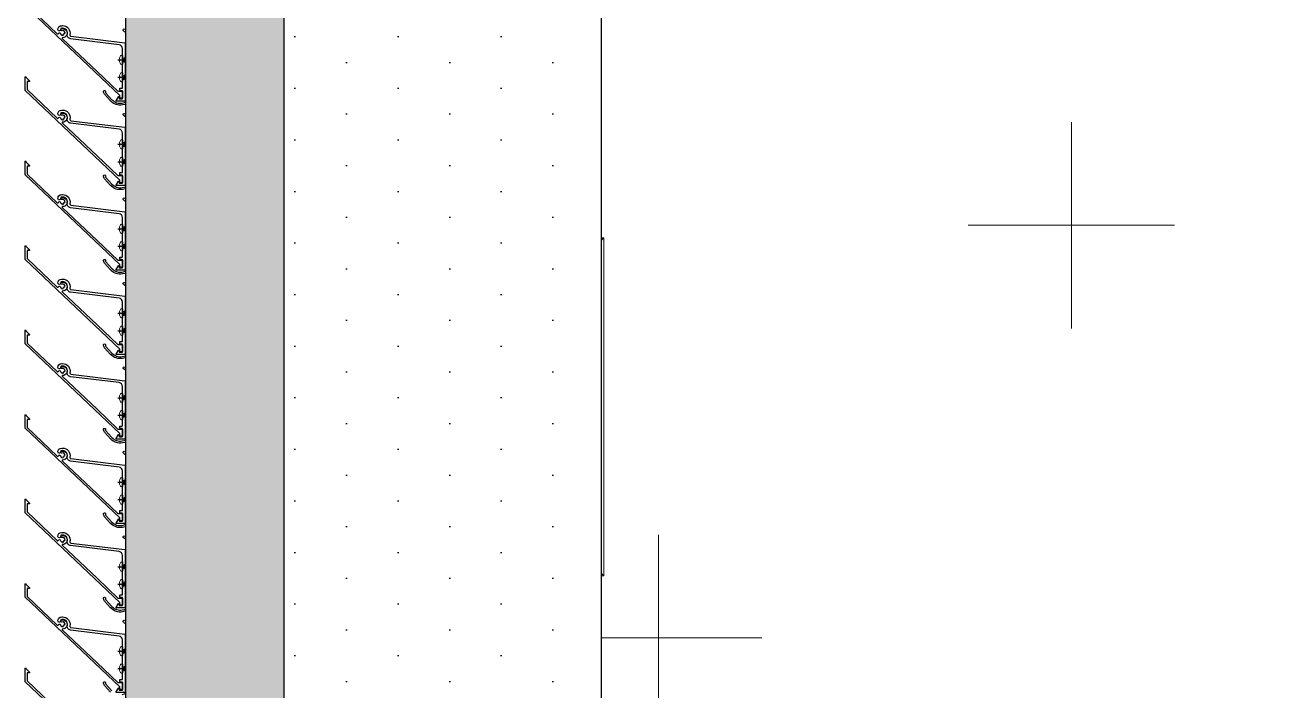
# Model space of a CAD drawing. Header units: millimetres. Extents: x 652937 to 1670132, y 1473552 to 2851037.
# Drawn here: x 708334 to 709300, y 1482083 to 1482595 of the extents above; entities that cross this region are included whole.
import ezdxf

# ---------------------------------------------------------------- set-up
doc = ezdxf.new("R2010")
doc.units = ezdxf.units.MM
doc.set_wipeout_variables(frame=1)
for name, pattern in [('CENTER', [50.8, 31.75, -6.35, 6.35, -6.35]), ('HIDDEN', [0.375, 0.25, -0.125]), ('XKITLINE00', [0]), ('XKITLINE02', [4, 2, -2])]:
    doc.linetypes.add(name, pattern=pattern)
for name, color, linetype in [('010 - ASPG_ACCESSORIES_MAIN_COLOR_1', 7, 'Continuous'), ('010 - ASPG_EXTR_MAIN_COLOR_2', 7, 'Continuous'), ('010 - ASPG_FLASHING_HATCH_', 7, 'Continuous'), ('010 - ASPG_FLASHING_MAIN_COLOR_2', 7, 'Continuous'), ('010 - ASPG_FLASHING_MAIN_COLOR_4', 7, 'Continuous'), ('010 - ASPG_FLASHING_WIPEOUT_', 7, 'Continuous'), ('010 - ASPG_FLASING_WIPEOUT_', 7, 'Continuous'), ('010 - ASPG_FRAMING_MAIN_COLOR_2', 7, 'Continuous'), ('010 - ASPG_FRAMING_SUB_COLOR_2', 7, 'Continuous'), ('010 - ASPG_FRAMING_WIPEOUT_', 7, 'Continuous'), ('BOLT & SCREW', 7, 'Continuous'), ('Center Line', 7, 'CENTER'), ('TEXT', 7, 'Continuous')]:
    doc.layers.add(name, color=color, linetype=linetype)
doc.layers.add('010 - ASPG_EXTR_DEF_SUB', color=7, linetype='Continuous', plot=False)
for name, color, linetype, lineweight in [('12-GRID', 7, 'CENTER', 13), ('A-FLOR-E', 7, 'Continuous', 9), ('A-WALL', 7, 'Continuous', 25), ('Bolt', 7, 'Continuous', 0), ('Part', 7, 'Continuous', 0), ('SCREW', 7, 'Continuous', 5), ('Vertical Circulation', 7, 'Continuous', 9)]:
    doc.layers.add(name, color=color, linetype=linetype, lineweight=lineweight)

# ---------------------------------------------------------------- blocks, each defined once
blk = doc.blocks.new('3')
at = {"layer": 'Bolt', "color": 7, "linetype": 'XKITLINE00', "lineweight": 0}
for p, q in [((-167.1691, 1.8193), (-167.1691, 1.7726)), ((-167.1691, 1.8193), (-167.1691, 1.7726)), ((-166.8691, 1.8193), (-166.8691, 1.7726)), ((-166.8691, 1.8193), (-166.8691, 1.7726)), ((-167.2391, 1.7493), (-167.1925, 1.7493)), ((-167.2391, 1.7493), (-167.1925, 1.7493)), ((-167.0991, 1.7493), (-167.1457, 1.7493)), ((-167.0991, 1.7493), (-167.1457, 1.7493)), ((-166.9391, 1.7493), (-166.8925, 1.7493)), ((-166.9391, 1.7493), (-166.8925, 1.7493)), ((-166.7991, 1.7493), (-166.8457, 1.7493)), ((-166.7991, 1.7493), (-166.8457, 1.7493)), ((-167.1691, 1.6793), (-167.1691, 1.7259)), ((-167.1691, 1.6793), (-167.1691, 1.7259)), ((-166.8691, 1.6793), (-166.8691, 1.7259)), ((-166.8691, 1.6793), (-166.8691, 1.7259)), ((-167.4191, 1.2619), (-167.4191, 1.2152)), ((-166.6191, 1.2619), (-166.6191, 1.2152)), ((-167.4891, 1.1919), (-167.4425, 1.1919)), ((-167.4191, 1.1219), (-167.4191, 1.1685)), ((-167.3491, 1.1919), (-167.3957, 1.1919)), ((-166.6891, 1.1919), (-166.6425, 1.1919)), ((-166.6191, 1.1219), (-166.6191, 1.1685)), ((-166.5491, 1.1919), (-166.5957, 1.1919))]:
    blk.add_line(p, q, dxfattribs=at)
at = {"layer": 'Bolt', "color": 7, "linetype": 'XKITLINE02', "lineweight": 0}
for p, q in [((-167.0341, 1.2894), (-167.0591, 1.2894)), ((-167.0041, 1.2269), (-167.0341, 1.2269)), ((-166.9645, 1.1919), (-167.1791, 1.1919)), ((-167.0041, 1.1569), (-167.0341, 1.1569)), ((-167.0341, 1.0944), (-167.0591, 1.0944))]:
    blk.add_line(p, q, dxfattribs=at)
at = {"layer": 'Part', "color": 7, "linetype": 'XKITLINE02', "lineweight": 0}
for p, q in [((-167.0341, 2.0493), (-167.0341, 1.4669)), ((-167.0041, 2.0493), (-167.0041, 1.4669)), ((-167.0341, 1.5849), (-167.0041, 1.5849)), ((-167.0341, 1.3419), (-167.0341, 1.0419))]:
    blk.add_line(p, q, dxfattribs=at)
at = {"layer": 'Part', "color": 7, "linetype": 'HIDDEN', "lineweight": 0, "ltscale": 5}
for p, q in [((-165.6441, 2.027), (-191.6367, 2.0276)), ((-165.6441, 1.482), (-191.6367, 1.4826))]:
    blk.add_line(p, q, dxfattribs=at)
at = {"layer": 'Part', "color": 7, "linetype": 'HIDDEN', "lineweight": 0}
for p, q in [((-167.6691, 1.5669), (-167.5691, 1.4669)), ((-166.4691, 1.4669), (-166.3691, 1.5669))]:
    blk.add_line(p, q, dxfattribs=at)
at = {"layer": 'Part', "color": 7, "lineweight": 0}
for p, q in [((-167.0591, 1.3419), (-167.0591, 1.0419)), ((-167.5691, 0.9169), (-167.6691, 0.8169)), ((-166.3691, 0.8169), (-166.4691, 0.9169))]:
    blk.add_line(p, q, dxfattribs=at)
for points in [[(-165.6441, 2.067), (-191.6362, 2.0676), (-191.6362, 1.4426), (-165.6441, 1.442)], [(-167.6691, 1.4383), (-167.6691, 0.8169), (-166.3691, 0.8169), (-166.3691, 1.4383)], [(-167.0341, 1.0419), (-167.3341, 1.0419), (-167.3341, 1.3419), (-167.0341, 1.3419)]]:
    blk.add_lwpolyline(points, dxfattribs=at)
at = {"layer": 'Part', "color": 7, "linetype": 'XKITLINE02', "lineweight": 0}
blk.add_lwpolyline([(-166.7691, 1.4669), (-166.7691, 2.0493), (-167.2691, 2.0493), (-167.2691, 1.4669)], dxfattribs=at)
at = {"layer": 'Part', "color": 7, "linetype": 'HIDDEN', "lineweight": 0}
blk.add_lwpolyline([(-166.3691, 1.4383), (-166.3691, 1.5669), (-167.6691, 1.5669), (-167.6691, 1.4383)], dxfattribs=at)
at = {"layer": 'Part', "color": 7, "lineweight": 0}
for points in [[(-166.4691, 1.4669), (-167.5691, 1.4669), (-167.5691, 0.9169), (-166.4691, 0.9169)], [(-167.2691, 0.9819), (-167.0341, 0.9819), (-167.0341, 1.4019), (-167.2691, 1.4019), (-167.2691, 1.4419), (-166.7691, 1.4419), (-166.7691, 1.4019), (-167.0041, 1.4019), (-167.0041, 0.9819), (-166.7691, 0.9819), (-166.7691, 0.9419), (-167.2691, 0.9419)]]:
    blk.add_lwpolyline(points, close=True, dxfattribs=at)
at = {"layer": 'Vertical Circulation', "color": 7}
blk.add_line((-165.6441, 1.442), (-165.6441, 2.067), dxfattribs=at)
blk = doc.blocks.new('W-1-PP18-ST_ENT3_REV02_20260413-050421_PP18_ENT3_MAIN_PLAN')
at = {"layer": 'A-FLOR-E'}
h = blk.add_hatch(dxfattribs=at)
h.set_pattern_fill('CROSS', scale=50, angle=210.769)
h.set_pattern_definition([(90.0083, (9903.9, -26817.58), (-317.546, 317.454), [158.75, -476.25]), (180.0083, (9983.25, -26738.2), (-317.454, -317.546), [158.75, -476.25])])
h.paths.add_polyline_path([(10552.77, -11720.11), (10552.66, -10920), (11302.46, -10919.89), (11302.57, -11720)], flags=16)
h.paths.add_polyline_path([(18712.43, -10369.25), (18712.71, -10275.14), (20062.22, -10274.99), (20062.22, -7304.82), (20062.22, 1006.47), (8350.24, 1013.83), (8352.58, -15559.01), (13097.4, -15549.92), (13097.37, -10370.04)])
at = {"layer": 'TEXT'}
h = blk.add_hatch(dxfattribs=at)
h.set_pattern_fill('ANSI34', scale=21.831008, angle=305.769)
h.set_pattern_definition([(230.0083, (16484.82, -22407.65), (318.622, -267.277), []), (230.0083, (16387.17, -22416.2), (318.622, -267.277), []), (230.0083, (16289.52, -22424.77), (318.622, -267.277), []), (230.0083, (16191.87, -22433.32), (318.622, -267.277), [])])
h.paths.add_polyline_path([(8351.91, -15550.1), (8350.22, 1004.77), (20060.18, 1006.6), (20061.88, -15548.27)], flags=16)
h.paths.add_polyline_path([(8201.93, -15700.13), (8201.11, 1155.65), (20210.65, 1155.93), (20211.47, -15699.85)])
at = {"layer": 'A-WALL', "color": 7, "lineweight": 13}
blk.add_lwpolyline([(20062.22, 1006.47), (20062.22, -15549.89), (8352.6, -15549.94), (8350.22, 1004.77)], close=True, dxfattribs=at)
at = {"color": 7, "xscale": 200.000000000001, "yscale": 200.000000000001, "zscale": 200.000000000001, "rotation": 90}
blk.add_blockref('3', (8614.44, 23052.34), dxfattribs=at)
blk = doc.blocks.new('PZG35-9D5')
at = {"layer": 'Center Line', "color": 7}
blk.add_line((0, 3.73), (0, -10.53), dxfattribs=at)
at = {"layer": 'SCREW', "color": 7}
for p, q in [((-1.4, 0), (-1.4, -1.09)), ((1.4, 0), (1.4, -0.59)), ((-1.85, -1.4), (1.85, -0.9)), ((-1.85, -1.4), (-1.4, -1.09)), ((-1.85, -1.4), (-1.4, -1.71)), ((-1.85, -2.7), (1.85, -2.2)), ((-1.85, -2.7), (-1.4, -2.39)), ((-1.85, -2.7), (-1.4, -3.01)), ((-1.85, -4), (-1.4, -3.69)), ((-1.85, -4), (-0.99, -3.88)), ((-1.85, -4), (-1.4, -4.31)), ((-1.4, -1.09), (1.4, -0.59)), ((-1.4, -1.71), (1.4, -1.21)), ((-1.4, -1.71), (-1.4, -2.39)), ((-1.4, -2.39), (1.4, -1.89)), ((-1.4, -3.01), (1.4, -2.51)), ((-1.4, -3.01), (-1.4, -3.69)), ((-1.4, -3.69), (-0.84, -3.59)), ((-1.4, -4.31), (-1.18, -4.27)), ((-1.4, -4.31), (-1.4, -8.1)), ((0, -9.5), (-1.4, -8.1)), ((0, -9.5), (1.4, -8.1)), ((0.56, -3.34), (1.4, -3.19)), ((0.71, -3.65), (1.85, -3.5)), ((0.71, -3.93), (1.4, -3.81)), ((0.71, -4.61), (1.4, -4.49)), ((0.71, -4.95), (1.85, -4.8)), ((0.71, -5.23), (1.4, -5.11)), ((1.85, -0.9), (1.4, -0.59)), ((1.85, -0.9), (1.4, -1.21)), ((1.4, -1.21), (1.4, -1.89)), ((1.85, -2.2), (1.4, -1.89)), ((1.85, -2.2), (1.4, -2.51)), ((1.4, -2.51), (1.4, -3.19)), ((1.85, -3.5), (1.4, -3.19)), ((1.85, -3.5), (1.4, -3.81)), ((1.4, -3.81), (1.4, -4.49)), ((1.85, -4.8), (1.4, -4.49)), ((1.85, -4.8), (1.4, -5.11)), ((1.4, -5.11), (1.4, -8.1))]:
    blk.add_line(p, q, dxfattribs=at)
blk.add_lwpolyline([(0, -9.5), (0.71, -5.23), (0.71, -3.6, 0.417657), (0.41, -3.3, 0.108102), (-0.84, -3.59), (-1.4, -4.7)], format="xyb", dxfattribs=at)
blk = doc.blocks.new('*U9352')
at = {"layer": 'SCREW', "color": 7}
blk.add_lwpolyline([(3.03, 1.78, 0.09906), (0.8, 2.55), (0.8, 2.27), (-0.8, 2.27), (-0.8, 2.55, 0.09906), (-3.03, 1.78, 0.266588), (-3.5, 0.96), (-3.5, 0.2, 0.414214), (-3.3, 0), (3.3, 0, 0.414214), (3.5, 0.2), (3.5, 0.96, 0.266588)], format="xyb", close=True, dxfattribs=at)
blk.add_blockref('PZG35-9D5', (0, 0), dxfattribs=at)
blk = doc.blocks.new('*U9355')
at = {"color": 7}
blk.add_point((0, 0), dxfattribs=at)
at = {"layer": '010 - ASPG_ACCESSORIES_MAIN_COLOR_1', "color": 7}
blk.add_lwpolyline([(-39.7, -0.6, 0.414214), (-40, -0.9), (-40, -7.37, 0.57735), (-39.65, -7.57), (-36.64, -5.83, 0.767327), (-36.79, -5.3), (-37.9, -5.3, -0.414214), (-38.2, -5), (-38.2, -2.8, -0.414214), (-38, -2.6), (-32.18, -2.6, -0.388879), (-31.98, -2.78), (-31.85, -4.34, 0.388879), (-31.35, -4.8), (-30.3, -4.8, 0.414214), (-30, -4.5), (-30, -2.9, -0.414214), (-29.7, -2.6), (0.41, -2.6, -0.378969), (3.39, -5.24), (7.95, -42.52, 0.446593), (11.62, -45.08, -0.489802), (16.08, -48.68), (16.06, -49.36, -0.18248), (15.8, -50.02, -0.267949), (15.33, -50.17, 1.122115), (15.1, -52.34, 0.405004), (18.06, -49.4), (18.08, -48.72, 0.489805), (11.16, -43.13, -0.446597), (9.94, -42.28), (4.87, -0.85, 0.364176), (4.57, -0.6)], format="xyb", close=True, dxfattribs=at)
at = {"layer": '010 - ASPG_EXTR_DEF_SUB', "color": 7}
for p in [(-40, -0.5), (43.44, -76.9), (43.44, -77.5)]:
    blk.add_point(p, dxfattribs=at)
at = {"layer": '010 - ASPG_EXTR_MAIN_COLOR_2', "color": 7}
blk.add_lwpolyline([(11.37, -48.15), (11.47, -47.44), (12.18, -47.56), (12.29, -46.79, -0.535538), (14.19, -49.17, 0.991572), (15.66, -49.58, 1.157025), (8.79, -48.77, -0.688558), (8.27, -48.99), (-17.14, -22.17), (-32.34, -6.13), (-32.34, -2.9, 0.414312), (-32.64, -2.6), (-37.54, -2.6, 0.414116), (-37.84, -2.9), (-37.84, -4.3, 0.414214), (-37.54, -4.6), (-35.99, -4.6, -0.205895), (-35.77, -4.69), (33.23, -77.5), (43.14, -77.5, 0.668179), (43.36, -76.99), (40.52, -74.15, 0.668179), (40.01, -74.36), (40.01, -76), (33.87, -76), (11.86, -52.78, -0.558354), (12.08, -51.95, 0.766275), (12.04, -50.39, -0.438583), (10.71, -48.05)], format="xyb", close=True, dxfattribs=at)
at = {"layer": 'SCREW', "color": 7, "rotation": 180}
for p in [(-21.65, -2.5), (-8.24, -2.5)]:
    blk.add_blockref('*U9352', p, dxfattribs=at)
blk = doc.blocks.new('*U6670')
at = {"color": 7}
blk.add_wipeout([(1440, 4), (60, 4), (60, 69.3), (1440, 69.3)], dxfattribs=at).dxf.layer = '010 - ASPG_FRAMING_WIPEOUT_'
at = {"layer": '010 - ASPG_FRAMING_MAIN_COLOR_2', "color": 7}
blk.add_lwpolyline([(1410, 69.3), (90, 69.3), (90, 6), (1410, 6)], close=True, dxfattribs=at)
at = {"layer": '010 - ASPG_FRAMING_SUB_COLOR_2', "color": 7}
for points in [[(1440, 4), (60, 4), (60, 69.3), (1440, 69.3)], [(60, 2), (60, 4), (1440, 4), (1440, 2)]]:
    blk.add_lwpolyline(points, close=True, dxfattribs=at)
at = {"color": 7, "xscale": -1, "rotation": 180}
for p in [(351.77, 69.3), (416.77, 69.3), (481.77, 69.3), (546.77, 69.3), (611.77, 69.3), (676.77, 69.3), (741.77, 69.3), (806.77, 69.3), (871.77, 69.3)]:
    blk.add_blockref('*U9355', p, dxfattribs=at)
blk = doc.blocks.new('*U9351')
at = {"layer": '12-GRID', "color": 7, "linetype": 'CENTER'}
for p, q in [((0, -6.2), (0, 2.2)), ((-4.2, -2), (4.2, -2))]:
    blk.add_line(p, q, dxfattribs=at)
at = {"layer": 'BOLT & SCREW', "color": 7}
for p, q in [((-0.55, -1.77), (-1.77, -1.56)), ((-0.55, -2.23), (-1.77, -2.44)), ((-0.46, -1.77), (-0.88, -1.56)), ((-0.46, -2.23), (-0.88, -2.44)), ((-0.23, -1.45), (-0.44, -0.23)), ((-0.23, -1.54), (-0.44, -1.12)), ((-0.23, -2.46), (-0.44, -2.88)), ((-0.23, -2.55), (-0.44, -3.77)), ((0.23, -1.45), (0.44, -0.23)), ((0.23, -1.54), (0.44, -1.12)), ((0.44, -2.88), (0.23, -2.46)), ((0.23, -2.55), (0.44, -3.77)), ((0.46, -1.77), (0.88, -1.56)), ((0.46, -2.23), (0.88, -2.44)), ((0.55, -1.77), (1.77, -1.56)), ((0.55, -2.23), (1.77, -2.44))]:
    blk.add_line(p, q, dxfattribs=at)
for points in [[(-1.77, -1.56), (-0.88, -1.56, 0.414214), (-0.44, -1.12), (-0.44, -0.23), (0.44, -0.23), (0.44, -1.12, 0.414214), (0.88, -1.56), (1.77, -1.56), (1.77, -2.44), (0.88, -2.44, 0.414214), (0.44, -2.88), (0.44, -3.77), (-0.44, -3.77), (-0.44, -2.88, 0.414214), (-0.88, -2.44), (-1.77, -2.44)], [(0.23, -2.46, -0.414214), (0.46, -2.23), (0.55, -2.23), (0.55, -1.77), (0.46, -1.77, -0.414214), (0.23, -1.54), (0.23, -1.45), (-0.23, -1.45), (-0.23, -1.54, -0.414214), (-0.46, -1.77), (-0.55, -1.77), (-0.55, -2.23), (-0.46, -2.23, -0.414214), (-0.23, -2.46), (-0.23, -2.55), (0.23, -2.55)]]:
    blk.add_lwpolyline(points, format="xyb", close=True, dxfattribs=at)
blk.add_circle((0, -2), 3.5, dxfattribs=at)
blk = doc.blocks.new('*U8554')
at = {"layer": '010 - ASPG_EXTR_DEF_SUB', "color": 7}
for p in [(325, 0), (390, 0), (455, 0), (520, 0), (585, 0), (650, 0), (715, 0)]:
    blk.add_point(p, dxfattribs=at)
at = {"layer": '010 - ASPG_EXTR_MAIN_COLOR_2', "color": 7}
for points in [[(259.88, -4.46), (265, -9.08, 0.125884), (266.27, -9.75, 0.044275), (267.09, -9.87, 1.107655), (267.13, -8.33, -0.215596), (266.02, -7.99), (260.89, -3.35, -0.263611)], [(258.28, 4.51, -0.004855), (261.34, 19.26, 0.23396), (260.82, 21.95, -0.24081)], [(260.78, 25), (262.99, 26.93, -0.229021), (265.7, 26.89, -0.381721), (270.27, 9.07, 0.977382), (271.62, 8.41, 0.361105), (267.41, 27.5, -0.496126), (267.44, 30.69, 0.003188), (269.06, 31.9, -0.002827), (270.56, 33.07, 0.077048), (303.74, 68.44, -0.247674), (303.99, 68.57), (305.98, 68.57, -0.044131), (306.47, 68.5, -0.125846), (308.96, 67.21, -0.098851), (309.82, 66.03, -0.205828), (309.79, 61.2, -0.115116), (306.37, 57.18, 0.822373), (307.46, 56.1, 0.109185), (311.15, 60.56, 0.208323), (311.19, 66.64, 0.100528), (309.97, 68.32, 0.145116), (306.29, 70.07), (290.76, 70.07, 0.433659), (290.46, 69.75), (290.84, 63.96, 0.082069), (290.86, 63.87, 0.720654), (292.33, 63.97, 0.079224), (292.34, 64.07), (292.07, 68.14, -0.433659), (292.47, 68.57), (300.86, 68.57, -0.607385), (301.35, 67.62, -0.045829), (282.78, 45.76, -0.560492), (282.29, 45.89, 0.31786), (279.21, 48.24, 0.953288), (279.08, 46.72, -2.423004), (277.26, 44.89, 0.952315), (275.74, 44.76, 0.300821), (277.89, 41.76, -0.560492), (277.98, 41.25, -0.019425), (268.62, 33.46, -0.552501), (268.15, 33.64, 0.344461), (264.99, 36.3, 0.952015), (264.86, 34.78, -2.423186), (263.04, 32.95, 0.952015), (261.52, 32.82, 0.2854), (263.49, 29.89, -0.553378), (263.56, 29.38, 0.030674), (248.46, 15.06, 0.4171)], [(783.56, 29.38, 0.030674), (768.46, 15.06, 0.4171), (769.11, 5.27, 0.935553), (770.1, 6.41, -0.43441), (769.8, 14.29, -0.014998), (776.92, 21.45, -0.738349)]]:
    blk.add_lwpolyline(points, format="xyb", dxfattribs=at)
for points in [[(355.76, 70.07, 0.433659), (355.46, 69.75), (355.84, 63.96, 0.082069), (355.86, 63.87, 0.720654), (357.33, 63.97, 0.079224), (357.34, 64.07), (357.07, 68.14, -0.433659), (357.47, 68.57), (365.86, 68.57, -0.607385), (366.35, 67.62, -0.045829), (347.78, 45.76, -0.560492), (347.29, 45.89, 0.31786), (344.21, 48.24, 0.953288), (344.08, 46.72, -2.423004), (342.26, 44.89, 0.952315), (340.74, 44.76, 0.300821), (342.89, 41.76, -0.560492), (342.98, 41.25, -0.019425), (333.62, 33.46, -0.552501), (333.15, 33.64, 0.344461), (329.99, 36.3, 0.952015), (329.86, 34.78, -2.423186), (328.04, 32.95, 0.952015), (326.52, 32.82, 0.2854), (328.49, 29.89, -0.553378), (328.56, 29.38, 0.030674), (313.46, 15.06, 0.4171), (314.11, 5.27, 0.935553), (315.1, 6.41, -0.43441), (314.8, 14.29, -0.014998), (321.92, 21.45, -0.738349), (324.92, 19.76, 0.004917), (321.81, 4.8, 0.263611), (324.88, -4.46), (330, -9.08, 0.125884), (331.27, -9.75, 0.044275), (332.09, -9.87, 1.107655), (332.13, -8.33, -0.215596), (331.02, -7.99), (325.89, -3.35, -0.263611), (323.28, 4.51, -0.004855), (326.34, 19.26, 0.23396), (325.82, 21.95, -0.24081), (325.71, 24.9, -0.104157), (325.78, 25), (327.99, 26.93, -0.229021), (330.7, 26.89, -0.381721), (335.27, 9.07, 0.977382), (336.62, 8.41, 0.361105), (332.41, 27.5, -0.496126), (332.44, 30.69, 0.003188), (334.06, 31.9, -0.002827), (335.56, 33.07, 0.077048), (368.74, 68.44, -0.247674), (368.99, 68.57), (370.98, 68.57, -0.044131), (371.47, 68.5, -0.125846), (373.96, 67.21, -0.098851), (374.82, 66.03, -0.205828), (374.79, 61.2, -0.115116), (371.37, 57.18, 0.822373), (372.46, 56.1, 0.109185), (376.15, 60.56, 0.208323), (376.19, 66.64, 0.100528), (374.97, 68.32, 0.145116), (371.29, 70.07)], [(420.76, 70.07, 0.433659), (420.46, 69.75), (420.84, 63.96, 0.082069), (420.86, 63.87, 0.720654), (422.33, 63.97, 0.079224), (422.34, 64.07), (422.07, 68.14, -0.433659), (422.47, 68.57), (430.86, 68.57, -0.607385), (431.35, 67.62, -0.045829), (412.78, 45.76, -0.560492), (412.29, 45.89, 0.31786), (409.21, 48.24, 0.953288), (409.08, 46.72, -2.423004), (407.26, 44.89, 0.952315), (405.74, 44.76, 0.300821), (407.89, 41.76, -0.560492), (407.98, 41.25, -0.019425), (398.62, 33.46, -0.552501), (398.15, 33.64, 0.344461), (394.99, 36.3, 0.952015), (394.86, 34.78, -2.423186), (393.04, 32.95, 0.952015), (391.52, 32.82, 0.2854), (393.49, 29.89, -0.553378), (393.56, 29.38, 0.030674), (378.46, 15.06, 0.4171), (379.11, 5.27, 0.935553), (380.1, 6.41, -0.43441), (379.8, 14.29, -0.014998), (386.92, 21.45, -0.738349), (389.92, 19.76, 0.004917), (386.81, 4.8, 0.263611), (389.88, -4.46), (395, -9.08, 0.125884), (396.27, -9.75, 0.044275), (397.09, -9.87, 1.107655), (397.13, -8.33, -0.215596), (396.02, -7.99), (390.89, -3.35, -0.263611), (388.28, 4.51, -0.004855), (391.34, 19.26, 0.23396), (390.82, 21.95, -0.24081), (390.71, 24.9, -0.104157), (390.78, 25), (392.99, 26.93, -0.229021), (395.7, 26.89, -0.381721), (400.27, 9.07, 0.977382), (401.62, 8.41, 0.361105), (397.41, 27.5, -0.496126), (397.44, 30.69, 0.003188), (399.06, 31.9, -0.002827), (400.56, 33.07, 0.077048), (433.74, 68.44, -0.247674), (433.99, 68.57), (435.98, 68.57, -0.044131), (436.47, 68.5, -0.125846), (438.96, 67.21, -0.098851), (439.82, 66.03, -0.205828), (439.79, 61.2, -0.115116), (436.37, 57.18, 0.822373), (437.46, 56.1, 0.109185), (441.15, 60.56, 0.208323), (441.19, 66.64, 0.100528), (439.97, 68.32, 0.145116), (436.29, 70.07)], [(485.76, 70.07, 0.433659), (485.46, 69.75), (485.84, 63.96, 0.082069), (485.86, 63.87, 0.720654), (487.33, 63.97, 0.079224), (487.34, 64.07), (487.07, 68.14, -0.433659), (487.47, 68.57), (495.86, 68.57, -0.607385), (496.35, 67.62, -0.045829), (477.78, 45.76, -0.560492), (477.29, 45.89, 0.31786), (474.21, 48.24, 0.953288), (474.08, 46.72, -2.423004), (472.26, 44.89, 0.952315), (470.74, 44.76, 0.300821), (472.89, 41.76, -0.560492), (472.98, 41.25, -0.019425), (463.62, 33.46, -0.552501), (463.15, 33.64, 0.344461), (459.99, 36.3, 0.952015), (459.86, 34.78, -2.423186), (458.04, 32.95, 0.952015), (456.52, 32.82, 0.2854), (458.49, 29.89, -0.553378), (458.56, 29.38, 0.030674), (443.46, 15.06, 0.4171), (444.11, 5.27, 0.935553), (445.1, 6.41, -0.43441), (444.8, 14.29, -0.014998), (451.92, 21.45, -0.738349), (454.92, 19.76, 0.004917), (451.81, 4.8, 0.263611), (454.88, -4.46), (460, -9.08, 0.125884), (461.27, -9.75, 0.044275), (462.09, -9.87, 1.107655), (462.13, -8.33, -0.215596), (461.02, -7.99), (455.89, -3.35, -0.263611), (453.28, 4.51, -0.004855), (456.34, 19.26, 0.23396), (455.82, 21.95, -0.24081), (455.71, 24.9, -0.104157), (455.78, 25), (457.99, 26.93, -0.229021), (460.7, 26.89, -0.381721), (465.27, 9.07, 0.977382), (466.62, 8.41, 0.361105), (462.41, 27.5, -0.496126), (462.44, 30.69, 0.003188), (464.06, 31.9, -0.002827), (465.56, 33.07, 0.077048), (498.74, 68.44, -0.247674), (498.99, 68.57), (500.98, 68.57, -0.044131), (501.47, 68.5, -0.125846), (503.96, 67.21, -0.098851), (504.82, 66.03, -0.205828), (504.79, 61.2, -0.115116), (501.37, 57.18, 0.822373), (502.46, 56.1, 0.109185), (506.15, 60.56, 0.208323), (506.19, 66.64, 0.100528), (504.97, 68.32, 0.145116), (501.29, 70.07)], [(550.76, 70.07, 0.433659), (550.46, 69.75), (550.84, 63.96, 0.082069), (550.86, 63.87, 0.720654), (552.33, 63.97, 0.079224), (552.34, 64.07), (552.07, 68.14, -0.433659), (552.47, 68.57), (560.86, 68.57, -0.607385), (561.35, 67.62, -0.045829), (542.78, 45.76, -0.560492), (542.29, 45.89, 0.31786), (539.21, 48.24, 0.953288), (539.08, 46.72, -2.423004), (537.26, 44.89, 0.952315), (535.74, 44.76, 0.300821), (537.89, 41.76, -0.560492), (537.98, 41.25, -0.019425), (528.62, 33.46, -0.552501), (528.15, 33.64, 0.344461), (524.99, 36.3, 0.952015), (524.86, 34.78, -2.423186), (523.04, 32.95, 0.952015), (521.52, 32.82, 0.2854), (523.49, 29.89, -0.553378), (523.56, 29.38, 0.030674), (508.46, 15.06, 0.4171), (509.11, 5.27, 0.935553), (510.1, 6.41, -0.43441), (509.8, 14.29, -0.014998), (516.92, 21.45, -0.738349), (519.92, 19.76, 0.004917), (516.81, 4.8, 0.263611), (519.88, -4.46), (525, -9.08, 0.125884), (526.27, -9.75, 0.044275), (527.09, -9.87, 1.107655), (527.13, -8.33, -0.215596), (526.02, -7.99), (520.89, -3.35, -0.263611), (518.28, 4.51, -0.004855), (521.34, 19.26, 0.23396), (520.82, 21.95, -0.24081), (520.71, 24.9, -0.104157), (520.78, 25), (522.99, 26.93, -0.229021), (525.7, 26.89, -0.381721), (530.27, 9.07, 0.977382), (531.62, 8.41, 0.361105), (527.41, 27.5, -0.496126), (527.44, 30.69, 0.003188), (529.06, 31.9, -0.002827), (530.56, 33.07, 0.077048), (563.74, 68.44, -0.247674), (563.99, 68.57), (565.98, 68.57, -0.044131), (566.47, 68.5, -0.125846), (568.96, 67.21, -0.098851), (569.82, 66.03, -0.205828), (569.79, 61.2, -0.115116), (566.37, 57.18, 0.822373), (567.46, 56.1, 0.109185), (571.15, 60.56, 0.208323), (571.19, 66.64, 0.100528), (569.97, 68.32, 0.145116), (566.29, 70.07)], [(615.76, 70.07, 0.433659), (615.46, 69.75), (615.84, 63.96, 0.082069), (615.86, 63.87, 0.720654), (617.33, 63.97, 0.079224), (617.34, 64.07), (617.07, 68.14, -0.433659), (617.47, 68.57), (625.86, 68.57, -0.607385), (626.35, 67.62, -0.045829), (607.78, 45.76, -0.560492), (607.29, 45.89, 0.31786), (604.21, 48.24, 0.953288), (604.08, 46.72, -2.423004), (602.26, 44.89, 0.952315), (600.74, 44.76, 0.300821), (602.89, 41.76, -0.560492), (602.98, 41.25, -0.019425), (593.62, 33.46, -0.552501), (593.15, 33.64, 0.344461), (589.99, 36.3, 0.952015), (589.86, 34.78, -2.423186), (588.04, 32.95, 0.952015), (586.52, 32.82, 0.2854), (588.49, 29.89, -0.553378), (588.56, 29.38, 0.030674), (573.46, 15.06, 0.4171), (574.11, 5.27, 0.935553), (575.1, 6.41, -0.43441), (574.8, 14.29, -0.014998), (581.92, 21.45, -0.738349), (584.92, 19.76, 0.004917), (581.81, 4.8, 0.263611), (584.88, -4.46), (590, -9.08, 0.125884), (591.27, -9.75, 0.044275), (592.09, -9.87, 1.107655), (592.13, -8.33, -0.215596), (591.02, -7.99), (585.89, -3.35, -0.263611), (583.28, 4.51, -0.004855), (586.34, 19.26, 0.23396), (585.82, 21.95, -0.24081), (585.71, 24.9, -0.104157), (585.78, 25), (587.99, 26.93, -0.229021), (590.7, 26.89, -0.381721), (595.27, 9.07, 0.977382), (596.62, 8.41, 0.361105), (592.41, 27.5, -0.496126), (592.44, 30.69, 0.003188), (594.06, 31.9, -0.002827), (595.56, 33.07, 0.077048), (628.74, 68.44, -0.247674), (628.99, 68.57), (630.98, 68.57, -0.044131), (631.47, 68.5, -0.125846), (633.96, 67.21, -0.098851), (634.82, 66.03, -0.205828), (634.79, 61.2, -0.115116), (631.37, 57.18, 0.822373), (632.46, 56.1, 0.109185), (636.15, 60.56, 0.208323), (636.19, 66.64, 0.100528), (634.97, 68.32, 0.145116), (631.29, 70.07)], [(680.76, 70.07, 0.433659), (680.46, 69.75), (680.84, 63.96, 0.082069), (680.86, 63.87, 0.720654), (682.33, 63.97, 0.079224), (682.34, 64.07), (682.07, 68.14, -0.433659), (682.47, 68.57), (690.86, 68.57, -0.607385), (691.35, 67.62, -0.045829), (672.78, 45.76, -0.560492), (672.29, 45.89, 0.31786), (669.21, 48.24, 0.953288), (669.08, 46.72, -2.423004), (667.26, 44.89, 0.952315), (665.74, 44.76, 0.300821), (667.89, 41.76, -0.560492), (667.98, 41.25, -0.019425), (658.62, 33.46, -0.552501), (658.15, 33.64, 0.344461), (654.99, 36.3, 0.952015), (654.86, 34.78, -2.423186), (653.04, 32.95, 0.952015), (651.52, 32.82, 0.2854), (653.49, 29.89, -0.553378), (653.56, 29.38, 0.030674), (638.46, 15.06, 0.4171), (639.11, 5.27, 0.935553), (640.1, 6.41, -0.43441), (639.8, 14.29, -0.014998), (646.92, 21.45, -0.738349), (649.92, 19.76, 0.004917), (646.81, 4.8, 0.263611), (649.88, -4.46), (655, -9.08, 0.125884), (656.27, -9.75, 0.044275), (657.09, -9.87, 1.107655), (657.13, -8.33, -0.215596), (656.02, -7.99), (650.89, -3.35, -0.263611), (648.28, 4.51, -0.004855), (651.34, 19.26, 0.23396), (650.82, 21.95, -0.24081), (650.71, 24.9, -0.104157), (650.78, 25), (652.99, 26.93, -0.229021), (655.7, 26.89, -0.381721), (660.27, 9.07, 0.977382), (661.62, 8.41, 0.361105), (657.41, 27.5, -0.496126), (657.44, 30.69, 0.003188), (659.06, 31.9, -0.002827), (660.56, 33.07, 0.077048), (693.74, 68.44, -0.247674), (693.99, 68.57), (695.98, 68.57, -0.044131), (696.47, 68.5, -0.125846), (698.96, 67.21, -0.098851), (699.82, 66.03, -0.205828), (699.79, 61.2, -0.115116), (696.37, 57.18, 0.822373), (697.46, 56.1, 0.109185), (701.15, 60.56, 0.208323), (701.19, 66.64, 0.100528), (699.97, 68.32, 0.145116), (696.29, 70.07)], [(745.76, 70.07, 0.433659), (745.46, 69.75), (745.84, 63.96, 0.082069), (745.86, 63.87, 0.720654), (747.33, 63.97, 0.079224), (747.34, 64.07), (747.07, 68.14, -0.433659), (747.47, 68.57), (755.86, 68.57, -0.607385), (756.35, 67.62, -0.045829), (737.78, 45.76, -0.560492), (737.29, 45.89, 0.31786), (734.21, 48.24, 0.953288), (734.08, 46.72, -2.423004), (732.26, 44.89, 0.952315), (730.74, 44.76, 0.300821), (732.89, 41.76, -0.560492), (732.98, 41.25, -0.019425), (723.62, 33.46, -0.552501), (723.15, 33.64, 0.344461), (719.99, 36.3, 0.952015), (719.86, 34.78, -2.423186), (718.04, 32.95, 0.952015), (716.52, 32.82, 0.2854), (718.49, 29.89, -0.553378), (718.56, 29.38, 0.030674), (703.46, 15.06, 0.4171), (704.11, 5.27, 0.935553), (705.1, 6.41, -0.43441), (704.8, 14.29, -0.014998), (711.92, 21.45, -0.738349), (714.92, 19.76, 0.004917), (711.81, 4.8, 0.263611), (714.88, -4.46), (720, -9.08, 0.125884), (721.27, -9.75, 0.044275), (722.09, -9.87, 1.107655), (722.13, -8.33, -0.215596), (721.02, -7.99), (715.89, -3.35, -0.263611), (713.28, 4.51, -0.004855), (716.34, 19.26, 0.23396), (715.82, 21.95, -0.24081), (715.71, 24.9, -0.104157), (715.78, 25), (717.99, 26.93, -0.229021), (720.7, 26.89, -0.381721), (725.27, 9.07, 0.977382), (726.62, 8.41, 0.361105), (722.41, 27.5, -0.496126), (722.44, 30.69, 0.003188), (724.06, 31.9, -0.002827), (725.56, 33.07, 0.077048), (758.74, 68.44, -0.247674), (758.99, 68.57), (760.98, 68.57, -0.044131), (761.47, 68.5, -0.125846), (763.96, 67.21, -0.098851), (764.82, 66.03, -0.205828), (764.79, 61.2, -0.115116), (761.37, 57.18, 0.822373), (762.46, 56.1, 0.109185), (766.15, 60.56, 0.208323), (766.19, 66.64, 0.100528), (764.97, 68.32, 0.145116), (761.29, 70.07)]]:
    blk.add_lwpolyline(points, format="xyb", close=True, dxfattribs=at)
at = {"color": 7, "rotation": 179.999999999989}
for p in [(279.09, 42.89), (344.09, 42.89), (409.09, 42.89), (474.09, 42.89), (539.09, 42.89), (604.09, 42.89), (669.09, 42.89), (734.09, 42.89), (264.87, 30.95), (329.87, 30.95), (394.87, 30.95), (459.87, 30.95), (524.87, 30.95), (589.87, 30.95), (654.87, 30.95), (719.87, 30.95)]:
    blk.add_blockref('*U9351', p, dxfattribs=at)
blk = doc.blocks.new('W-1-PP18-ST_ENT3_REV02_20260413-054934_PP18_ENT3_ASPG_MAIN_PL')
at = {"color": 7, "rotation": 90}
blk.add_blockref('*U6670', (8153, -10948), dxfattribs=at)
at = {"color": 7, "xscale": -1, "rotation": 270}
blk.add_blockref('*U8554', (8076.33, -10831), dxfattribs=at)
blk = doc.blocks.new('*U9052')
at = {"color": 7}
blk.add_wipeout([(0, -52), (3000, -52), (3000, -296), (0, -296)], dxfattribs=at).dxf.layer = '010 - ASPG_FLASHING_WIPEOUT_'
at = {"layer": '010 - ASPG_FLASHING_HATCH_'}
h = blk.add_hatch(dxfattribs=at)
h.set_pattern_fill('DOTS', scale=0.5)
h.set_pattern_definition([(0, (0, 0), (19.84375, 39.6875), [0, -39.6875])])
h.paths.add_polyline_path([(0, -52), (3000, -52), (3000, -296), (0, -296)])
at = {"layer": '010 - ASPG_FLASHING_MAIN_COLOR_2', "color": 7}
blk.add_lwpolyline([(0, -52), (3000, -52), (3000, -296), (0, -296)], close=True, dxfattribs=at)
at = {"color": 7}
blk.add_wipeout([(0, 69.3), (3000, 69.3), (3000, -52), (0, -52)], dxfattribs=at).dxf.layer = '010 - ASPG_FLASING_WIPEOUT_'
at = {"layer": '010 - ASPG_FLASHING_HATCH_'}
h = blk.add_hatch(dxfattribs=at)
h.set_pattern_fill('DOTS', scale=0.1)
h.set_pattern_definition([(0, (0, 0), (3.96875, 7.9375), [0, -7.9375])])
h.paths.add_polyline_path([(0, 69.3), (3000, 69.3), (3000, -52), (0, -52)])
at = {"layer": '010 - ASPG_FLASHING_MAIN_COLOR_4', "color": 7}
blk.add_lwpolyline([(0, 69.3), (3000, 69.3), (3000, -52), (0, -52)], close=True, dxfattribs=at)
blk = doc.blocks.new('W-1-PP18-ST_ENT3_REV02_20260618-221618_LOPF_FLASHING')
at = {"color": 7, "rotation": 90}
blk.add_blockref('*U9052', (8286.52, -10898.84), dxfattribs=at)

msp = doc.modelspace()

# ---------------------------------------------------------------- block references
at = {"color": 7}
msp.add_blockref('W-1-PP18-ST_ENT3_REV02_20260413-050421_PP18_ENT3_MAIN_PLAN', (700327.4222, 1492652.7123), dxfattribs=at)

# ---------------------------------------------------------------- next in the draw order: block references
msp.add_blockref('W-1-PP18-ST_ENT3_REV02_20260413-054934_PP18_ENT3_ASPG_MAIN_PL', (700327.4222, 1492652.7123), dxfattribs=at)

# ---------------------------------------------------------------- next in the draw order: block references
msp.add_blockref('W-1-PP18-ST_ENT3_REV02_20260618-221618_LOPF_FLASHING', (700193.9006, 1492603.5552), dxfattribs=at)

doc.saveas('drawing.dxf')
